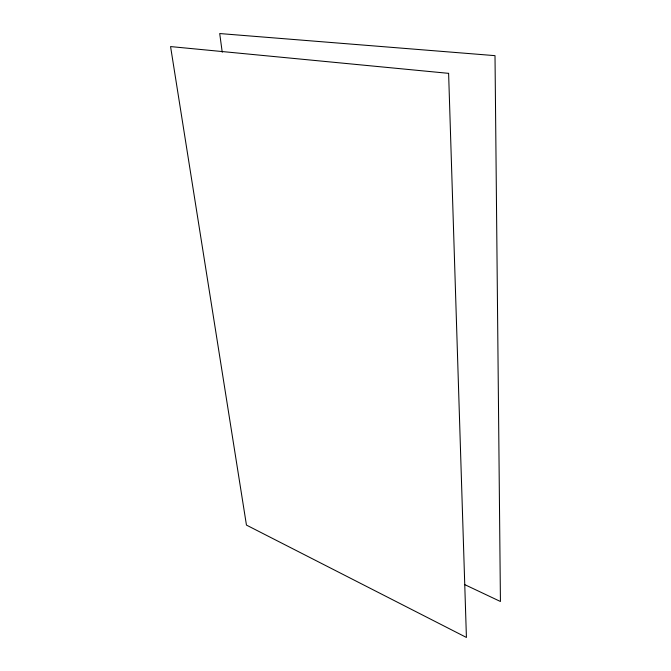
<?xml version="1.0" encoding="UTF-8"?>
<svg xmlns="http://www.w3.org/2000/svg" width="671" height="671" viewBox="0 0 671 671"><rect width="100%" height="100%" fill="white"/><g stroke="black" fill="none" stroke-linecap="round" stroke-linejoin="round"><path stroke-width="1.01" d="M464.449 584.483L500.432 601.493L495.005 55.651L219.711 33.55L222.235 52.237M448.614 73.349L170.568 46.576L246.45 525.091L466.42 637.45L448.614 73.349"/></g></svg>
